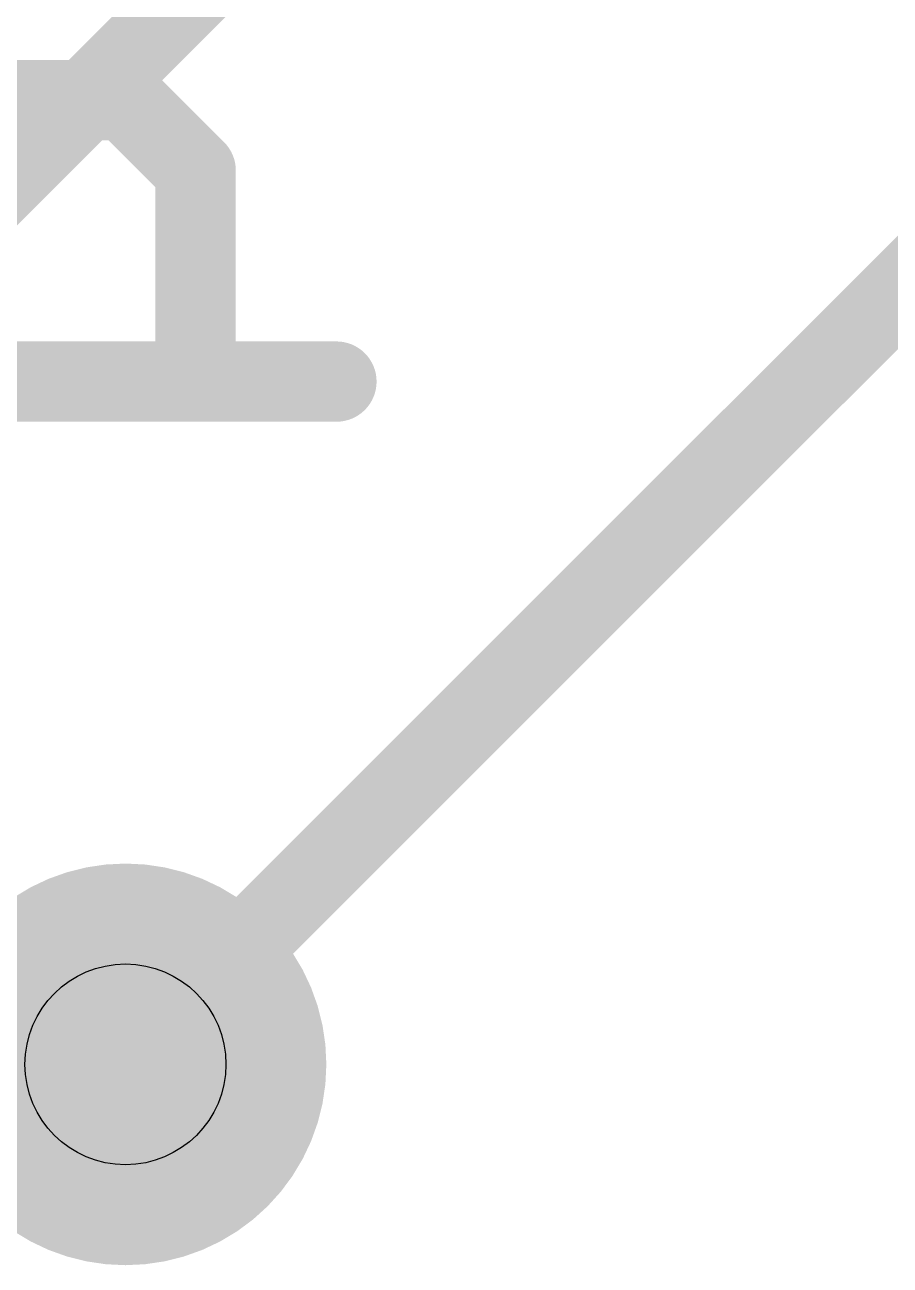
# Model space of a CAD drawing. Extents: x -98 to 45, y 0 to 29.
# Drawn here: x 36.576 to 38.763, y 16.002 to 19.14 of the extents above; entities that cross this region are included whole.
import ezdxf

# ---------------------------------------------------------------- set-up
doc = ezdxf.new("R2010")
doc.units = 0
for name, color, linetype in [('1', 12, 'CONTINUOUS'), ('16', 132, 'CONTINUOUS'), ('18', 110, 'CONTINUOUS'), ('21', 53, 'CONTINUOUS'), ('44', 253, 'CONTINUOUS')]:
    doc.layers.add(name, color=color, linetype=linetype)

# ---------------------------------------------------------------- blocks, each defined once
blk = doc.blocks.new('ROUNDV')
at = {"const_width": 0.5}
blk.add_lwpolyline([(0, -0.25, 1), (0, 0.25, 1), (0, -0.25)], format="xyb", dxfattribs=at)

msp = doc.modelspace()

# ---------------------------------------------------------------- linework, layer by layer
at = {"layer": '1', "const_width": 0.2032}
for points in [[(36.75, 16.43), (36.83, 16.51)], [(32.385, 16.43), (36.75, 16.43)]]:
    msp.add_lwpolyline(points, dxfattribs=at)
at = {"layer": '1', "const_width": 0.1016}
for points in [[(36.8659, 16.4741, 1), (36.7941, 16.5459)], [(36.7141, 16.4659, 1), (36.7859, 16.3941)], [(36.75, 16.3792, 1), (36.75, 16.4808)]]:
    msp.add_lwpolyline(points, format="xyb", dxfattribs=at)
at = {"layer": '16', "const_width": 0.2032}
for points in [[(35.56, 17.78), (39.37, 21.59)], [(36.83, 16.51), (41.91, 21.59)]]:
    msp.add_lwpolyline(points, dxfattribs=at)
at = {"layer": '16', "const_width": 0.1016}
msp.add_lwpolyline([(36.7941, 16.5459, 1), (36.8659, 16.4741)], format="xyb", dxfattribs=at)
at = {"layer": '21', "const_width": 0.2032}
for points in [[(36.4736, 18.949), (36.8295, 18.949)], [(36.8295, 18.949), (37.0075, 18.7711)], [(37.0075, 18.7711), (37.0075, 18.2372)], [(37.3634, 18.2372), (36.2957, 18.2372)]]:
    msp.add_lwpolyline(points, dxfattribs=at)
at = {"layer": '21', "const_width": 0.1016}
for points in [[(36.8655, 18.9849, 1), (36.7936, 18.9131)], [(36.8295, 18.8982, 1), (36.8295, 18.9998)], [(37.0583, 18.7711, 1), (36.9567, 18.7711)], [(36.9716, 18.7351, 1), (37.0434, 18.807)], [(37.3634, 18.1864, 1), (37.3634, 18.288)], [(36.9567, 18.2372, 1), (37.0583, 18.2372)]]:
    msp.add_lwpolyline(points, format="xyb", dxfattribs=at)
at = {"layer": '44'}
msp.add_circle((36.83, 16.51), 0.254, dxfattribs=at)

# ---------------------------------------------------------------- block references
at = {"layer": '18', "xscale": 1.016, "yscale": 1.016}
msp.add_blockref('ROUNDV', (36.83, 16.51), dxfattribs=at)
msp.add_blockref('ROUNDV', (36.83, 16.51), dxfattribs=at)

doc.saveas('drawing.dxf')
